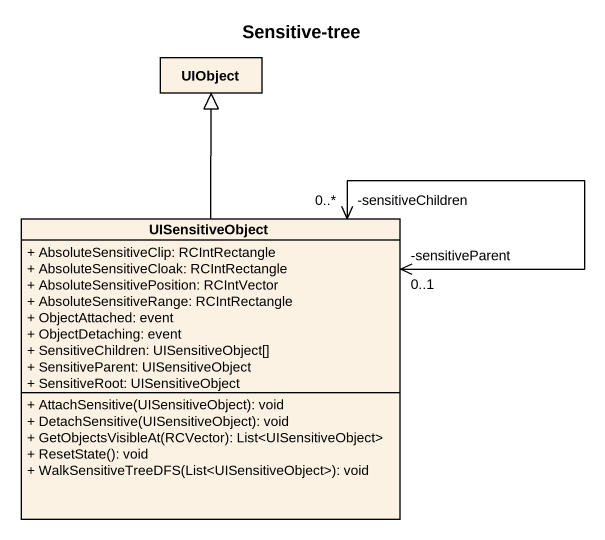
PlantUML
@startuml
title Sensitive-tree
hide circle
hide empty members
skinparam classAttributeIconSize 0
class UIObject
class UISensitiveObject {
  + AbsoluteSensitiveClip: RCIntRectangle
  + AbsoluteSensitiveCloak: RCIntRectangle
  + AbsoluteSensitivePosition: RCIntVector
  + AbsoluteSensitiveRange: RCIntRectangle
  + ObjectAttached: event
  + ObjectDetaching: event
  + SensitiveChildren: UISensitiveObject[]
  + SensitiveParent: UISensitiveObject
  + SensitiveRoot: UISensitiveObject
  + AttachSensitive(UISensitiveObject): void
  + DetachSensitive(UISensitiveObject): void
  + GetObjectsVisibleAt(RCVector): List<UISensitiveObject>
  + ResetState(): void
  + WalkSensitiveTreeDFS(List<UISensitiveObject>): void
}
UISensitiveObject -up-|> UIObject
UISensitiveObject "-sensitiveParent\n0..1" <--> "-sensitiveChildren\n0..*" UISensitiveObject
@enduml
